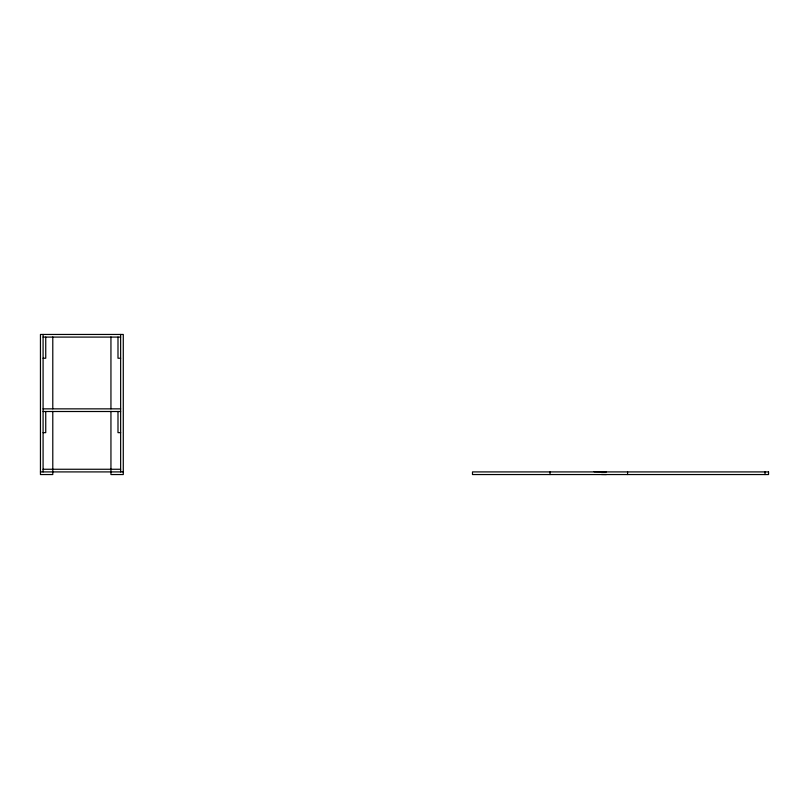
<?xml version="1.0" encoding="UTF-8"?>
<svg xmlns="http://www.w3.org/2000/svg" width="809" height="809" viewBox="0 0 809 809"><rect width="100%" height="100%" fill="white"/><g stroke="black" fill="none" stroke-linecap="round" stroke-linejoin="round"><path stroke-width="1.21" d="M43.089 337.09L120.632 337.09M43.089 358.235L45.739 358.235L45.739 337.09M120.632 358.235L117.993 358.235L117.993 337.09M43.089 408.858L120.632 408.858M43.089 411.508L120.632 411.508M43.089 432.653L45.739 432.653L45.739 411.508M120.632 432.653L117.993 432.653L117.993 411.508M43.089 469.26L120.632 469.26M40.45 471.91L123.281 471.91M594.089 471.728L606.426 471.91M601.451 474.478L606.386 474.549M765.021 471.91L765.021 474.549M627.572 471.91L627.572 474.549M550.029 471.91L550.029 474.549M120.632 334.451L120.632 471.91M110.944 336.969L110.944 408.848M110.944 411.377L110.944 474.549L123.281 474.549L123.281 334.451L40.45 334.451L40.45 474.549L52.787 474.549L52.787 411.377M52.787 336.969L52.787 408.848M43.089 334.451L43.089 471.91M768.55 471.91L472.486 471.91L472.486 474.549L768.55 474.549L768.55 471.91"/></g></svg>
